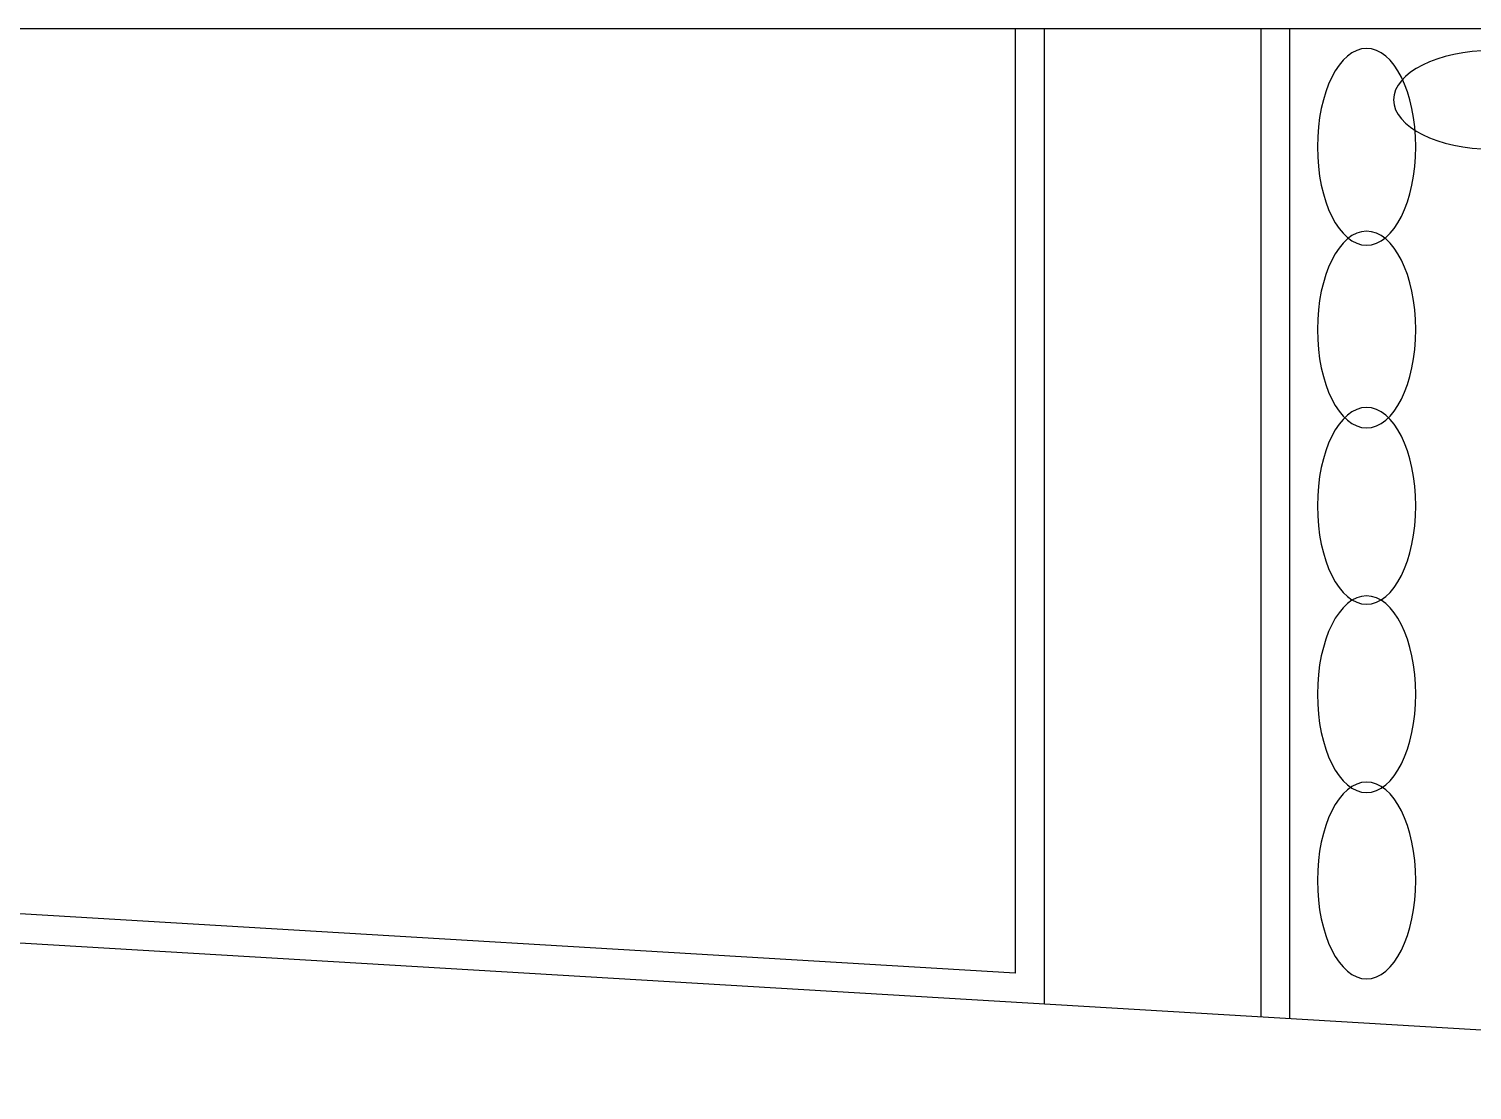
# Model space of a CAD drawing. Header units: millimetres. Extents: x 1145859089 to 1147511753, y -1047484727 to -1047247487.
# Drawn here: x 1145995020 to 1146005001, y -1047450404 to -1047443069 of the extents above; entities that cross this region are included whole.
import ezdxf
from ezdxf.xclip import XClip

# ---------------------------------------------------------------- set-up
doc = ezdxf.new("R2010")
doc.units = ezdxf.units.MM
doc.header["$LTSCALE"] = 100
doc.header["$MEASUREMENT"] = 0
doc.header["$XCLIPFRAME"] = 2
doc.layers.get('0').update_dxf_attribs({"linetype": 'CONTINUOUS'})
doc.layers.add('XREF', color=135, linetype='CONTINUOUS')
doc.layers.add('단지배치도$0$W240910', color=135, linetype='CONTINUOUS')

# ---------------------------------------------------------------- blocks, each defined once
blk = doc.blocks.new('단지배치도$0$zw$9902')
at = {"layer": '단지배치도$0$W240910'}
for p, q in [((75000.1, -71700), (47630.4, -71700, 4873255.6)), ((63700, -71700, 1673713.4), (63700, -78226, 1673713.4)), ((63900, -71700, 1673713.4), (63900, -78438.2, 1673713.4)), ((65400, -71700, 1673713.4), (65400, -78527.2, 1673713.4)), ((65400, -71700, 1673713.4), (65400, -78527.2, 1673713.4)), ((65600, -78539.1, 1673713.4), (65600, -71700, 1673713.4)), ((51185.8, -77683.7), (73956.8, -79035))]:
    blk.add_line(p, q, dxfattribs=at)
at = {"layer": '단지배치도$0$W240910', "ltscale": 5}
blk.add_line((63700, -78226), (48163.3, -77304), dxfattribs=at)
at = {"layer": '단지배치도$0$W240910', "extrusion": (0, 0, -1)}
for centre, major_axis in [((66130.7, -72515.1), (0, 680)), ((66997.8, -72190.4, 1673713.4), (680, 0)), ((66130.7, -73778.5), (0, 680)), ((66130.7, -74996.7), (0, 680)), ((66130.7, -76298.9), (0, 680)), ((66130.7, -77586), (0, 680))]:
    blk.add_ellipse(centre, major_axis=major_axis, ratio=0.5, dxfattribs=at)
blk = doc.blocks.new('단지배치도')
blk.add_blockref('단지배치도$0$zw$9902', (141034.2, 142437.2))

msp = doc.modelspace()

# ---------------------------------------------------------------- block references
at = {"layer": 'XREF'}
ref = msp.add_blockref('단지배치도', (1145797106.633357, -1047513806.462535), dxfattribs=at)
XClip(ref).set_block_clipping_path([(72982.4064819524, 34919.7593965298), (360382.4067475507, 255319.7593436697)])

doc.saveas('drawing.dxf')
